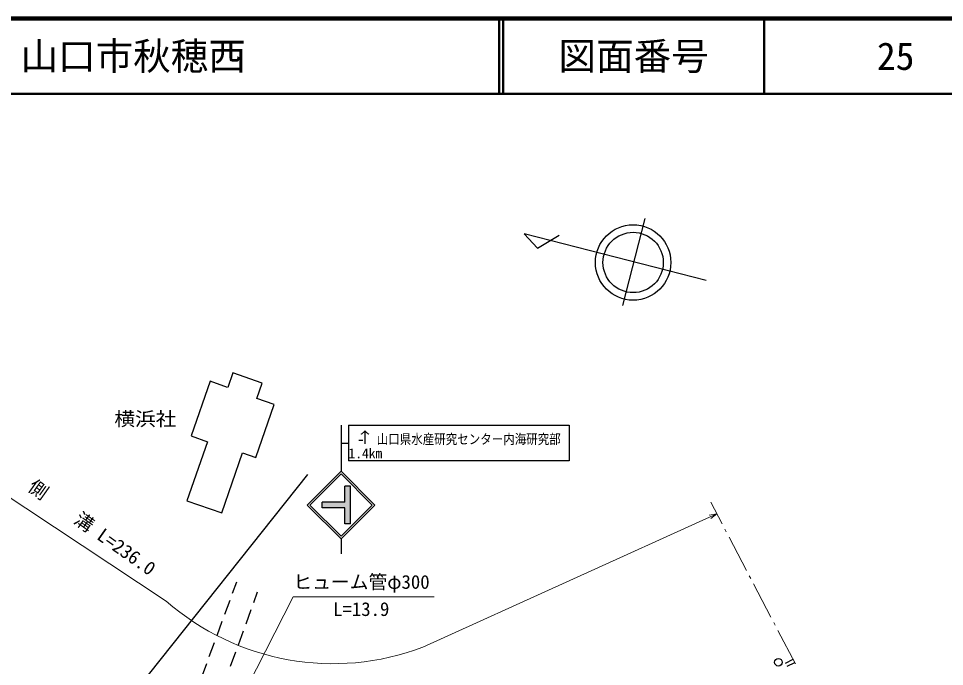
# Model space of a CAD drawing. Units: millimetres, scale not verified. Extents: x 40000 to 680000, y 20000 to 380000.
# Drawn here: x 444772 to 567993, y 293817 to 380000 of the extents above; entities that cross this region are included whole.
import ezdxf
from ezdxf.enums import TextEntityAlignment as Align

# ---------------------------------------------------------------- set-up
doc = ezdxf.new("R2010")
doc.units = ezdxf.units.MM
doc.header["$LTSCALE"] = 1000
for name, color, linetype, lineweight in [('M-BGD', 7, 'Continuous', 25), ('M-BMK-HTXT', 7, 'Continuous', 13), ('M-STR-HTXT', 7, 'Continuous', 13), ('M-STR-STRC', 7, 'Continuous', 25), ('M-TTL', 2, 'Continuous', 140), ('M-TTL-LINE', 7, 'Continuous', 50)]:
    doc.layers.add(name, color=color, linetype=linetype, lineweight=lineweight)
doc.layers.add('M-TTL-TXT', color=7, linetype='Continuous')
doc.styles.add('ＭＳ ゴシック', font='')
doc.styles.get('ＭＳ ゴシック').set_extended_font_data('MS Gothic')

msp = doc.modelspace()

# ---------------------------------------------------------------- hatches: boundary and pattern name
at = {"layer": 'M-STR-STRC'}
msp.add_hatch(color=256, dxfattribs=at).paths.add_polyline_path([(485193, 315653), (488193, 315653), (488193, 317778), (488943, 317778), (488943, 312778), (488193, 312778), (488193, 314903), (485193, 314903)])

# ---------------------------------------------------------------- linework, layer by layer
at = {"layer": 'M-BGD'}
for p, q in [((525183, 341842), (528175, 353410)), ((512077, 351359), (513845, 349454)), ((536300, 345175), (512077, 351359)), ((513845, 349454), (516713, 351195)), ((473298, 332864), (472623, 330929)), ((477183, 331510), (473298, 332864)), ((470286, 331744), (467752, 324474)), ((472602, 330937), (470286, 331744)), ((476473, 329473), (477183, 331510)), ((478787, 328667), (476473, 329473)), ((476332, 321622), (478787, 328667)), ((467752, 324474), (469930, 323715)), ((469930, 323715), (467192, 315859)), ((471818, 314247), (474599, 322226)), ((474599, 322226), (476332, 321622)), ((467192, 315859), (471818, 314247)), ((473261, 303579), (473812, 305082)), ((476550, 303713), (476028, 302278)), ((472227, 300763), (472916, 302640)), ((475687, 301338), (475004, 299458)), ((471194, 297947), (471883, 299824)), ((474663, 298518), (473980, 296638)), ((470160, 295130), (470849, 297008)), ((473639, 295698), (472956, 293818)), ((546858, 294269), (547847, 294771)), ((469126, 292314), (469815, 294191)), ((547049, 293839), (548062, 294360))]:
    msp.add_line(p, q, dxfattribs=at)
for centre, radius in [((526561, 347551), 5016), ((526561, 347551), 4013), ((545885, 294373), 500)]:
    msp.add_circle(centre, radius, dxfattribs=at)
at = {"layer": 'M-BMK-HTXT'}
for p, q in [((538399, 312777), (536884, 315666)), ((538957, 311715), (538771, 312069)), ((541652, 306579), (539329, 311006)), ((542209, 305516), (542023, 305870)), ((544904, 300380), (542581, 304808)), ((545461, 299318), (545275, 299672)), ((548156, 294182), (545833, 298609))]:
    msp.add_line(p, q, dxfattribs=at)
at = {"layer": 'M-STR-HTXT'}
for p, q in [((464425, 302519), (414868, 335242)), ((498564, 296373), (537687, 314136)), ((537687, 314136), (536673, 313950)), ((537687, 314136), (536879, 313495)), ((466675, 274331), (481342, 303097)), ((481342, 303097), (500092, 303097))]:
    msp.add_line(p, q, dxfattribs=at)
msp.add_arc((486619, 327911), 33724, 228.84478, 290.74385, dxfattribs=at)
at = {"layer": 'M-STR-STRC'}
for p, q in [((487694, 325922), (487694, 319778)), ((488694, 325922), (518032, 325922)), ((488694, 325922), (488694, 321172)), ((518032, 325922), (518032, 321172)), ((487694, 323516), (488694, 323516)), ((518032, 321172), (488694, 321172)), ((451941, 280036), (483259, 319347)), ((483194, 315278), (487694, 319778)), ((483547, 315278), (487694, 319425)), ((492194, 315278), (487694, 319778)), ((491840, 315278), (487694, 319425)), ((488943, 317778), (488193, 317778)), ((488193, 315653), (488193, 317778)), ((488943, 312778), (488943, 317778)), ((485193, 314903), (485193, 315653)), ((488193, 315653), (485193, 315653)), ((483194, 315278), (487694, 310778)), ((483547, 315278), (487694, 311131)), ((488193, 314903), (485193, 314903)), ((487694, 311131), (491840, 315278)), ((487694, 310778), (492194, 315278)), ((488193, 312778), (488193, 314903)), ((488943, 312778), (488193, 312778)), ((487694, 310778), (487694, 308778))]:
    msp.add_line(p, q, dxfattribs=at)
at = {"layer": 'M-TTL'}
msp.add_line((680000, 380000), (40000, 380000), dxfattribs=at)
at = {"layer": 'M-TTL-LINE'}
for p, q in [((508747, 380000), (508747, 370000)), ((509247, 380000), (509247, 370000)), ((543997, 380000), (543997, 370000)), ((40000, 370000), (680000, 370000))]:
    msp.add_line(p, q, dxfattribs=at)

# ---------------------------------------------------------------- texts
at = {"layer": 'M-BGD', "style": 'ＭＳ ゴシック', "width": 1.1}
msp.add_text('横浜社', height=1833, dxfattribs=at).set_placement((461650, 325285), align=Align.BOTTOM_CENTER)
at = {"layer": 'M-STR-HTXT', "style": 'ＭＳ ゴシック'}
msp.add_text('側\u3000\u3000溝 L=236.0', height=1833, rotation=324.723, dxfattribs=at).set_placement((453710, 311129), align=Align.BOTTOM_CENTER)
msp.add_text('ヒューム管φ300', height=1833, dxfattribs=at).set_placement((481342, 303597), align=Align.BOTTOM_LEFT)
msp.add_text('L=13.9', height=1833, dxfattribs=at).set_placement((490380, 299982), align=Align.BOTTOM_CENTER)
at = {"layer": 'M-STR-STRC', "style": 'ＭＳ ゴシック', "width": 0.8}
msp.add_text('←', height=1833, rotation=270, dxfattribs=at).set_placement((490844, 324336), align=Align.MIDDLE_CENTER)
at = {"layer": 'M-STR-STRC', "style": 'ＭＳ ゴシック'}
for s, height, width, p in [('山口県水産研究センター内海研究部', 1320, 0.85, (504684, 324059)), ('- ', 1833, 0.8, (490829, 324114))]:
    msp.add_text(s, height=height, dxfattribs=dict(at, width=width)).set_placement(p, align=Align.MIDDLE_CENTER)
msp.add_text('1.4km', height=1320, dxfattribs=at).set_placement((490929, 322171), align=Align.MIDDLE_CENTER)
at = {"layer": 'M-TTL-TXT', "style": 'ＭＳ ゴシック'}
msp.add_text('山口市秋穂二島\u3000山口市秋穂西', height=3666, dxfattribs=at).set_placement((405024, 375000), align=Align.MIDDLE_LEFT)
for s, p in [('図面番号', (526622, 375000)), ('25', (561497, 375000))]:
    msp.add_text(s, height=3666, dxfattribs=at).set_placement(p, align=Align.MIDDLE_CENTER)

doc.saveas('drawing.dxf')
